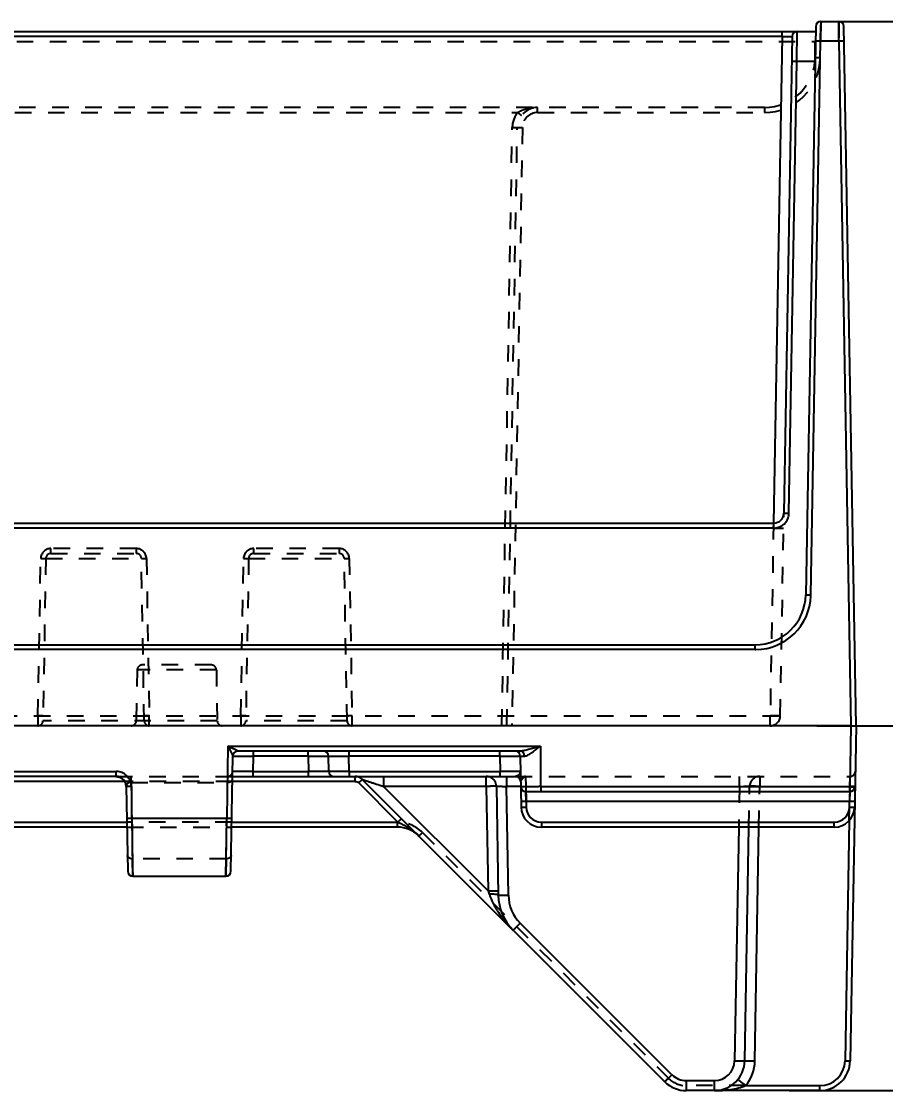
# Model space of a CAD drawing. Header units: millimetres. Extents: x 1803 to 4269, y -6912 to 1836.
# Drawn here: x 3023.4 to 3108.6, y -197.3 to -91.8 of the extents above; entities that cross this region are included whole.
import ezdxf

# ---------------------------------------------------------------- set-up
doc = ezdxf.new("R2010")
doc.units = ezdxf.units.MM
doc.header["$LTSCALE"] = 16.335
doc.header["$PDMODE"] = 3
doc.header["$PDSIZE"] = 0.3125
doc.linetypes.add('HIDDEN', pattern=[0.2, 0.1, -0.1])
doc.layers.get('0').update_dxf_attribs({"linetype": 'CONTINUOUS'})
doc.layers.get('Defpoints').update_dxf_attribs({"linetype": 'CONTINUOUS'})
doc.layers.add('DEFAULT_2', color=8, linetype='HIDDEN')
doc.styles.get("Standard").update_dxf_attribs({"font": 'txt', "width": 0.8})
doc.dimstyles.new('11', dxfattribs={"dimtxt": 8, "dimasz": 8, "dimexe": 0, "dimexo": 0, "dimgap": 0, "dimtad": 0, "dimdsep": 46, "dimtxsty": 'Standard', "dimcen": 0, "dimclrd": 4, "dimclre": 4, "dimclrt": 6, "dimazin": 0, "dimtp": 0.01, "dimtm": 0.01, "dimtfac": 1, "dimtofl": 0, "dimtmove": 0, "dimatfit": 3, "dimfxl": 0, "dimtolj": 1, "dimarcsym": 0})

# ---------------------------------------------------------------- blocks, each defined once
blk = doc.blocks.new('*D0')
at = {"color": 4, "lineweight": -2}
for p, q in [((3101.83, -161.33), (3122.68, -161.33)), ((3122.68, -169.33), (3122.68, -174.25)), ((3122.68, -189.33), (3122.68, -184.91)), ((3099.11, -197.33), (3122.68, -197.33))]:
    blk.add_line(p, q, dxfattribs=at)
at = {"color": 4}
for points in [[(3121.34, -169.33), (3124.01, -169.33), (3122.68, -161.33)], [(3121.34, -189.33), (3124.01, -189.33), (3122.68, -197.33)]]:
    blk.add_solid(points, dxfattribs=at)
at = {"layer": 'Defpoints', "color": 0}
for p in [(3101.83, -161.33), (3099.11, -197.33), (3122.68, -197.33)]:
    blk.add_point(p, dxfattribs=at)
at = {"color": 6, "insert": (3122.68, -179.58), "char_height": 8, "attachment_point": 5, "rotation": 90}
blk.add_mtext('\\A1;36', dxfattribs=at)
blk = doc.blocks.new('*D1')
at = {"color": 4, "lineweight": -2}
for p, q in [((3103.12, -91.83), (3121.58, -91.83)), ((3121.58, -99.83), (3121.58, -113.08)), ((3121.58, -153.33), (3121.58, -132.28)), ((3102.5, -161.33), (3121.58, -161.33))]:
    blk.add_line(p, q, dxfattribs=at)
at = {"color": 4}
for points in [[(3120.25, -99.83), (3122.92, -99.83), (3121.58, -91.83)], [(3120.25, -153.33), (3122.92, -153.33), (3121.58, -161.33)]]:
    blk.add_solid(points, dxfattribs=at)
at = {"layer": 'Defpoints', "color": 0}
for p in [(3103.12, -91.83), (3121.58, -91.83), (3102.5, -161.33)]:
    blk.add_point(p, dxfattribs=at)
at = {"color": 6, "insert": (3121.58, -122.68), "char_height": 8, "attachment_point": 5, "rotation": 90}
blk.add_mtext('\\A1;69.5', dxfattribs=at)

msp = doc.modelspace()

# ---------------------------------------------------------------- linework, layer by layer
at = {"color": 7, "linetype": 'Continuous'}
for p, q in [((2843.226, -92.834), (3101.726, -92.834)), ((3098.413, -93.325), (3098.413, -92.834)), ((3099.87, -95.781), (3099.913, -92.834)), ((3101.735, -92.325), (3100.756, -148.421)), ((3102.235, -91.834), (3102.209, -93.799)), ((3102.235, -91.834), (3104.002, -91.834)), ((3104.027, -93.799), (3104.002, -91.834)), ((3105.706, -161.334), (3104.502, -92.325)), ((3098.413, -93.325), (2847.039, -93.325)), ((3098.413, -93.325), (3097.575, -141.333)), ((3099.413, -93.325), (3098.592, -140.351)), ((3101.256, -148.421), (3102.209, -93.799)), ((3104.027, -93.799), (3102.209, -93.799)), ((3104.027, -93.799), (3105.206, -161.334)), ((3099.092, -140.351), (3099.87, -95.781)), ((3101.675, -95.781), (3099.87, -95.781)), ((2962.34, -141.334), (3097.593, -141.334)), ((3097.593, -141.825), (3097.593, -141.334)), ((3097.593, -141.825), (2962.34, -141.825)), ((3095.757, -153.825), (2849.195, -153.825)), ((2849.196, -153.334), (3095.757, -153.334)), ((3095.757, -153.825), (3095.757, -153.334)), ((3105.206, -161.334), (2710.726, -161.334)), ((3105.206, -161.334), (3105.101, -167.342)), ((3105.706, -161.334), (3105.129, -194.386)), ((3105.206, -161.334), (3105.706, -161.334)), ((3043.778, -163.342), (3043.655, -170.436)), ((3043.778, -163.342), (3074.609, -163.342)), ((3074.609, -163.342), (3074.609, -167.342)), ((3044.063, -175.684), (3044.261, -164.325)), ((3072.604, -163.834), (3044.761, -163.834)), ((3046.261, -164.325), (3046.234, -165.842)), ((3046.261, -163.834), (3046.261, -164.325)), ((3051.691, -164.325), (3046.261, -164.325)), ((3051.691, -164.325), (3051.691, -163.834)), ((3051.691, -164.325), (3051.718, -165.842)), ((3053.718, -165.842), (3053.691, -164.325)), ((3055.691, -163.834), (3055.691, -164.325)), ((3070.591, -164.325), (3055.691, -164.325)), ((3055.717, -165.842), (3055.691, -164.325)), ((3070.591, -164.325), (3070.591, -163.834)), ((3070.591, -164.325), (3070.618, -165.842)), ((3072.591, -164.325), (3072.679, -169.369)), ((2851.798, -165.842), (3032.744, -165.842)), ((3032.743, -166.334), (2851.798, -166.334)), ((3032.713, -166.334), (3033.148, -166.427)), ((3032.743, -166.334), (3032.743, -165.842)), ((3033.148, -166.427), (3033.508, -166.695)), ((3044.226, -166.334), (3072.135, -166.334)), ((3046.234, -165.842), (3051.718, -165.842)), ((3046.234, -165.842), (3046.234, -166.334)), ((3051.718, -166.334), (3051.718, -165.842)), ((3055.717, -165.842), (3070.618, -165.842)), ((3055.717, -165.842), (3055.717, -166.334)), ((3056.312, -166.825), (3056.312, -166.334)), ((3057.019, -166.627), (3086.847, -196.455)), ((3059.105, -166.334), (3059.105, -167.316)), ((3069.243, -167.316), (3069.243, -166.334)), ((3070.618, -166.334), (3070.618, -165.842)), ((3071.243, -166.334), (3071.243, -167.316)), ((3033.584, -166.825), (2871.095, -166.825)), ((3033.508, -166.695), (3033.704, -167.055)), ((3033.743, -167.316), (3033.889, -175.684)), ((3034.27, -167.316), (3034.27, -170.436)), ((3056.312, -166.825), (3044.222, -166.825)), ((3056.665, -166.971), (3060.537, -170.843)), ((3069.243, -167.316), (3059.105, -167.316)), ((3069.424, -177.634), (3059.105, -167.316)), ((3069.243, -167.316), (3069.424, -177.634)), ((3070.243, -167.316), (3070.431, -178.054)), ((3072.644, -167.316), (3071.243, -167.316)), ((3071.431, -178.054), (3071.243, -167.316)), ((3074.609, -167.342), (3105.101, -167.342)), ((3074.643, -167.342), (3074.643, -167.834)), ((3105.101, -167.834), (3105.101, -167.342)), ((3073.144, -167.834), (3105.101, -167.834)), ((3073.169, -168.816), (3073.144, -167.834)), ((3105.101, -167.834), (3105.076, -168.816)), ((3105.076, -168.816), (3073.169, -168.816)), ((3073.169, -168.816), (3073.179, -169.369)), ((3105.066, -169.369), (3105.076, -168.816)), ((2860.701, -170.842), (3033.798, -170.842)), ((3034.27, -170.436), (3043.655, -170.436)), ((3034.298, -170.436), (3034.377, -175.41)), ((3043.563, -176.176), (3043.655, -170.436)), ((3044.147, -170.842), (3060.484, -170.842)), ((3060.484, -171.334), (3060.484, -170.842)), ((3060.537, -170.843), (3060.675, -170.912)), ((3074.679, -170.842), (3103.566, -170.842)), ((3074.679, -170.842), (3074.679, -171.334)), ((3103.566, -171.334), (3103.566, -170.842)), ((3105.044, -170.65), (3104.629, -194.386)), ((3033.813, -171.334), (2711.392, -171.334)), ((3060.484, -171.334), (3044.139, -171.334)), ((3103.566, -171.334), (3074.679, -171.334)), ((3094.139, -171.334), (3093.737, -194.386)), ((3094.736, -194.386), (3095.139, -171.334)), ((3095.736, -194.386), (3096.139, -171.334)), ((3034.377, -175.41), (3034.389, -176.176)), ((3034.389, -176.176), (3043.563, -176.176)), ((3069.424, -177.634), (3069.534, -177.951)), ((3087.555, -195.765), (3072.602, -180.812)), ((3088.969, -196.351), (3091.737, -196.351)), ((3088.969, -196.351), (3088.969, -197.334)), ((3091.737, -197.334), (3091.737, -196.351)), ((3094.838, -196.842), (3102.13, -196.842)), ((3102.13, -197.334), (3102.13, -196.842)), ((3102.13, -197.334), (3088.969, -197.334))]:
    msp.add_line(p, q, dxfattribs=at)
for centre, radius, start, end in [((3099.913, -93.334), 0.5, 90.00004, 179.00318), ((3102.235, -92.334), 0.5, 90.00003, 179.00187), ((3104.002, -92.334), 0.5, 0.99813, 89.99997), ((3097.593, -140.334), 1, 270, 359), ((3097.592, -140.325), 1.5, 292.43085, 336.57044), ((3097.576, -140.321), 1.517, 336.68382, 354.8926), ((3097.612, -140.325), 1.48, 354.92366, 358.9919), ((3097.592, -140.348), 1.477, 270.00675, 273.68238), ((3097.589, -140.309), 1.517, 273.7232, 292.32259), ((3095.757, -148.334), 5, 270, 359), ((3095.756, -148.325), 5.5, 270.78709, 358.11052), ((3095.828, -148.326), 5.429, 358.0975, 358.9996), ((3095.757, -148.408), 5.417, 270.00033, 270.79225), ((3044.761, -164.334), 0.5, 89.99992, 179), ((3053.191, -164.334), 0.5, 1, 90), ((3072.091, -164.334), 0.5, 1, 59.49583), ((3032.743, -167.334), 1, 1, 90), ((3032.743, -167.32), 1.478, 86.35055, 89.99343), ((3032.74, -167.358), 1.516, 67.86083, 86.3115), ((3032.743, -167.342), 1.5, 23.25678, 67.75633), ((3054.218, -165.834), 0.5, 181, 270.00009), ((3056.285, -167.395), 1.064, 60.39875, 74.4669), ((3056.387, -167.259), 0.894, 45.03443, 49.55406), ((3069.243, -167.334), 1, 1, 67.08279), ((3072.135, -166.834), 0.5, 1, 90.00001), ((3032.727, -167.346), 1.517, 5.07239, 23.14182), ((3032.761, -167.343), 1.483, 1.00773, 5.04491), ((3082, -192.31), 35.831, 134.59141, 134.99618), ((3073.144, -167.334), 0.5, 181, 270.00009), ((3105.101, -167.334), 0.5, 270, 359), ((3074.679, -169.334), 2, 181, 270), ((3074.679, -169.342), 1.5, 180.99982, 269.99405), ((3103.566, -169.334), 2, 270, 359), ((3103.566, -169.342), 1.5, 270.00614, 359.00033), ((3060.484, -174.334), 3.492, 89.12848, 89.99983), ((3060.484, -174.334), 3, 45.00014, 90), ((3034.389, -175.676), 0.5, 181, 270), ((3043.563, -175.676), 0.5, 270, 359), ((3069.572, -185.211), 7.261, 87.4872, 90.3031), ((3075.43, -177.966), 5, 181, 225.00001), ((3075.43, -177.984), 4, 180.99754, 225.00159), ((3078.135, -174.619), 9.238, 208.37741, 212.46411), ((3079.132, -173.985), 10.42, 212.46795, 216.40906), ((3079.689, -173.583), 11.106, 216.37097, 217.83917), ((3080.247, -173.139), 11.82, 217.88119, 225.0381), ((3091.737, -194.334), 3, 270, 359), ((3091.737, -194.351), 2, 270.00616, 359.00035), ((3091.737, -194.316), 4, 320.834, 359.00218), ((3102.13, -194.334), 3, 270, 359), ((3102.13, -194.342), 2.5, 270.00816, 358.99977), ((3088.969, -194.351), 2, 224.99731, 270.00179), ((3088.969, -194.334), 3, 225, 270)]:
    msp.add_arc(centre, radius, start, end, dxfattribs=at)
for points, knots in [([(3098.413, -93.325), (3098.478, -93.324), (3098.606, -93.323), (3098.791, -93.322), (3098.962, -93.322), (3099.111, -93.321), (3099.22, -93.321), (3099.291, -93.322), (3099.333, -93.322), (3099.366, -93.323), (3099.392, -93.322), (3099.403, -93.325), (3099.413, -93.323), (3099.413, -93.325)], [0, 0, 0, 0, 0.194991, 0.3825424, 0.5556032, 0.7071226, 0.8307243, 0.8808641, 0.9227293, 0.9559448, 0.9801365, 0.9949341, 1, 1, 1, 1]), ([(3102.209, -93.799), (3102.146, -93.798), (3102.053, -93.796), (3101.935, -93.795), (3101.86, -93.795), (3101.799, -93.795), (3101.757, -93.796), (3101.733, -93.797), (3101.72, -93.797), (3101.714, -93.798), (3101.709, -93.798), (3101.709, -93.799)], [0, 0, 0, 0, 0.3818502, 0.5551343, 0.7065743, 0.8308861, 0.9231221, 0.9561731, 0.9801512, 0.994803, 1, 1, 1, 1]), ([(3104.527, -93.799), (3104.527, -93.798), (3104.522, -93.798), (3104.517, -93.797), (3104.504, -93.797), (3104.48, -93.796), (3104.438, -93.795), (3104.377, -93.795), (3104.302, -93.795), (3104.184, -93.796), (3104.091, -93.798), (3104.027, -93.799)], [0, 0, 0, 0, 0.0051721, 0.0197583, 0.0436506, 0.076615, 0.1687332, 0.2928928, 0.4443157, 0.6178512, 1, 1, 1, 1]), ([(3099.87, -95.781), (3099.807, -95.78), (3099.714, -95.779), (3099.596, -95.778), (3099.521, -95.778), (3099.46, -95.778), (3099.418, -95.778), (3099.394, -95.779), (3099.381, -95.779), (3099.375, -95.781), (3099.37, -95.78), (3099.37, -95.781)], [0, 0, 0, 0, 0.3818502, 0.5551343, 0.7065743, 0.8308861, 0.9231221, 0.9561731, 0.9801512, 0.994803, 1, 1, 1, 1]), ([(3098.592, -140.351), (3098.592, -140.35), (3098.597, -140.351), (3098.603, -140.349), (3098.615, -140.349), (3098.639, -140.348), (3098.682, -140.348), (3098.744, -140.347), (3098.821, -140.348), (3098.939, -140.349), (3099.031, -140.35), (3099.092, -140.351)], [0, 0, 0, 0, 0.0049993, 0.019229, 0.0426689, 0.0751906, 0.1669124, 0.2932404, 0.4511124, 0.629888, 1, 1, 1, 1]), ([(3100.756, -148.421), (3100.756, -148.42), (3100.761, -148.42), (3100.766, -148.419), (3100.779, -148.419), (3100.803, -148.418), (3100.845, -148.418), (3100.908, -148.417), (3100.985, -148.418), (3101.103, -148.419), (3101.194, -148.42), (3101.256, -148.421)], [0, 0, 0, 0, 0.0049991, 0.0192286, 0.042668, 0.0751893, 0.1669107, 0.2932396, 0.4511132, 0.6298895, 1, 1, 1, 1]), ([(3044.761, -163.834), (3044.757, -163.834), (3044.745, -163.825), (3044.718, -163.815), (3044.68, -163.795), (3044.61, -163.762), (3044.509, -163.711), (3044.376, -163.645), (3044.233, -163.573), (3044.033, -163.472), (3043.881, -163.394), (3043.778, -163.342)], [0, 0, 0, 0, 0.0110201, 0.0381847, 0.0784288, 0.1286716, 0.2492461, 0.3873645, 0.5342672, 0.6866414, 1, 1, 1, 1]), ([(3043.778, -163.342), (3043.826, -163.44), (3043.896, -163.585), (3043.99, -163.776), (3044.059, -163.916), (3044.124, -164.05), (3044.176, -164.155), (3044.214, -164.231), (3044.235, -164.276), (3044.253, -164.306), (3044.258, -164.323), (3044.261, -164.326)], [0, 0, 0, 0, 0.2957863, 0.4415108, 0.5842092, 0.7215919, 0.8487934, 0.9053023, 0.9531186, 0.986878, 1, 1, 1, 1]), ([(3074.574, -163.342), (3074.232, -163.452), (3073.727, -163.612), (3073.071, -163.785), (3072.753, -163.834), (3072.604, -163.834)], [0, 0, 0, 0, 0.5290913, 0.780368, 1, 1, 1, 1]), ([(3073.001, -164.321), (3073.059, -164.321), (3073.184, -164.293), (3073.44, -164.178), (3073.77, -163.964), (3074.168, -163.665), (3074.437, -163.451), (3074.574, -163.342)], [0, 0, 0, 0, 0.0929888, 0.2013193, 0.4492881, 0.7200199, 1, 1, 1, 1]), ([(3044.261, -164.325), (3044.261, -164.324), (3044.266, -164.325), (3044.272, -164.324), (3044.285, -164.324), (3044.31, -164.323), (3044.354, -164.323), (3044.419, -164.322), (3044.503, -164.322), (3044.604, -164.322), (3044.72, -164.321), (3044.904, -164.321), (3045.164, -164.322), (3045.506, -164.322), (3045.876, -164.323), (3046.131, -164.324), (3046.261, -164.325)], [0, 0, 0, 0, 0.0012359, 0.004876, 0.0109071, 0.0193082, 0.0431304, 0.0761625, 0.1181632, 0.1686517, 0.2270868, 0.2929277, 0.4443886, 0.617336, 0.8053225, 1, 1, 1, 1]), ([(3051.691, -164.325), (3051.821, -164.324), (3052.076, -164.323), (3052.447, -164.322), (3052.788, -164.322), (3053.048, -164.321), (3053.232, -164.321), (3053.349, -164.322), (3053.449, -164.322), (3053.533, -164.322), (3053.599, -164.323), (3053.643, -164.323), (3053.667, -164.324), (3053.68, -164.324), (3053.686, -164.325), (3053.691, -164.324), (3053.691, -164.325)], [0, 0, 0, 0, 0.1946775, 0.3826641, 0.5556115, 0.7070723, 0.7729132, 0.8313484, 0.8818368, 0.9238375, 0.9568696, 0.9806918, 0.9890929, 0.995124, 0.9987641, 1, 1, 1, 1]), ([(3053.691, -164.325), (3053.691, -164.324), (3053.696, -164.325), (3053.702, -164.324), (3053.715, -164.324), (3053.741, -164.323), (3053.785, -164.323), (3053.851, -164.322), (3053.935, -164.322), (3054.035, -164.322), (3054.151, -164.321), (3054.334, -164.321), (3054.594, -164.322), (3054.935, -164.322), (3055.306, -164.323), (3055.561, -164.324), (3055.691, -164.325)], [0, 0, 0, 0, 0.0012752, 0.0050302, 0.0112277, 0.019822, 0.0440147, 0.077234, 0.1191043, 0.16925, 0.2272952, 0.2928641, 0.444395, 0.6174637, 0.8050166, 1, 1, 1, 1]), ([(3070.591, -164.325), (3070.721, -164.324), (3070.976, -164.323), (3071.347, -164.322), (3071.688, -164.322), (3071.948, -164.321), (3072.132, -164.321), (3072.249, -164.322), (3072.349, -164.322), (3072.433, -164.322), (3072.499, -164.323), (3072.543, -164.323), (3072.567, -164.324), (3072.58, -164.324), (3072.586, -164.325), (3072.591, -164.324), (3072.591, -164.325)], [0, 0, 0, 0, 0.1946775, 0.3826641, 0.5556115, 0.7070723, 0.7729132, 0.8313484, 0.8818368, 0.9238375, 0.9568696, 0.9806918, 0.9890929, 0.995124, 0.9987641, 1, 1, 1, 1]), ([(3072.591, -164.325), (3072.591, -164.323), (3072.606, -164.327), (3072.62, -164.322), (3072.656, -164.324), (3072.701, -164.322), (3072.76, -164.322), (3072.861, -164.322), (3072.943, -164.322), (3073.001, -164.321)], [0, 0, 0, 0, 0.0166551, 0.0658966, 0.1469365, 0.2589461, 0.401092, 0.5725398, 1, 1, 1, 1]), ([(3073.001, -164.321), (3073, -164.26), (3072.976, -164.137), (3072.876, -163.93), (3072.708, -163.834), (3072.604, -163.834)], [0, 0, 0, 0, 0.2704517, 0.5428557, 1, 1, 1, 1]), ([(3046.234, -165.842), (3046.104, -165.843), (3045.849, -165.844), (3045.479, -165.845), (3045.138, -165.846), (3044.878, -165.846), (3044.694, -165.846), (3044.578, -165.846), (3044.478, -165.846), (3044.395, -165.845), (3044.329, -165.845), (3044.284, -165.844), (3044.259, -165.843), (3044.246, -165.844), (3044.24, -165.842), (3044.235, -165.843), (3044.235, -165.842)], [0, 0, 0, 0, 0.1949837, 0.3825366, 0.5556052, 0.707136, 0.7727048, 0.83075, 0.8808957, 0.922766, 0.9559853, 0.980178, 0.9887723, 0.9949698, 0.9987248, 1, 1, 1, 1]), ([(3053.718, -165.842), (3053.718, -165.843), (3053.712, -165.842), (3053.707, -165.844), (3053.693, -165.843), (3053.668, -165.844), (3053.623, -165.845), (3053.557, -165.845), (3053.474, -165.846), (3053.374, -165.846), (3053.258, -165.846), (3053.075, -165.846), (3052.815, -165.846), (3052.473, -165.845), (3052.103, -165.844), (3051.848, -165.843), (3051.718, -165.842)], [0, 0, 0, 0, 0.0012752, 0.0050302, 0.0112277, 0.019822, 0.0440147, 0.0772339, 0.1191042, 0.1692499, 0.2272951, 0.2928641, 0.4443951, 0.6174639, 0.8050167, 1, 1, 1, 1]), ([(3055.717, -165.842), (3055.588, -165.843), (3055.332, -165.844), (3054.962, -165.845), (3054.621, -165.846), (3054.36, -165.846), (3054.177, -165.846), (3054.06, -165.846), (3053.959, -165.846), (3053.876, -165.845), (3053.81, -165.845), (3053.766, -165.844), (3053.741, -165.843), (3053.728, -165.844), (3053.723, -165.842), (3053.718, -165.843), (3053.718, -165.842)], [0, 0, 0, 0, 0.1946775, 0.3826641, 0.5556115, 0.7070723, 0.7729132, 0.8313484, 0.8818368, 0.9238375, 0.9568696, 0.9806918, 0.9890929, 0.995124, 0.9987641, 1, 1, 1, 1]), ([(3057.019, -166.627), (3057.019, -166.626), (3057.012, -166.633), (3057.007, -166.636), (3056.991, -166.651), (3056.963, -166.678), (3056.912, -166.727), (3056.87, -166.769), (3056.845, -166.793)], [0, 0, 0, 0, 0.0137085, 0.0606522, 0.1403486, 0.2521456, 0.5693654, 1, 1, 1, 1]), ([(3057.019, -166.627), (3057.001, -166.618), (3057.165, -166.676), (3057.239, -166.696), (3057.51, -166.787), (3057.777, -166.875), (3058.093, -166.98), (3058.536, -167.127), (3058.876, -167.24), (3059.105, -167.316)], [0, 0, 0, 0, 0.027188, 0.106616, 0.2220677, 0.3605727, 0.5114876, 0.6702854, 1, 1, 1, 1]), ([(3072.618, -165.842), (3072.618, -165.843), (3072.612, -165.842), (3072.607, -165.844), (3072.593, -165.843), (3072.568, -165.844), (3072.523, -165.845), (3072.457, -165.845), (3072.374, -165.846), (3072.274, -165.846), (3072.158, -165.846), (3071.975, -165.846), (3071.715, -165.846), (3071.373, -165.845), (3071.003, -165.844), (3070.748, -165.843), (3070.618, -165.842)], [0, 0, 0, 0, 0.0012751, 0.00503, 0.0112274, 0.0198217, 0.0440144, 0.0772336, 0.1191039, 0.1692496, 0.2272949, 0.2928638, 0.4443948, 0.6174636, 0.8050166, 1, 1, 1, 1]), ([(3072.618, -165.842), (3072.62, -165.963), (3072.497, -166.141), (3072.309, -166.286), (3072.19, -166.334), (3072.135, -166.334)], [0, 0, 0, 0, 0.4984286, 0.7715478, 1, 1, 1, 1]), ([(3034.243, -167.316), (3034.182, -167.317), (3034.09, -167.319), (3033.972, -167.32), (3033.895, -167.32), (3033.833, -167.32), (3033.79, -167.319), (3033.766, -167.318), (3033.754, -167.318), (3033.748, -167.317), (3033.743, -167.317), (3033.743, -167.316)], [0, 0, 0, 0, 0.370112, 0.5488876, 0.7067596, 0.8330876, 0.9248094, 0.9573311, 0.980771, 0.9950007, 1, 1, 1, 1]), ([(3070.243, -167.316), (3070.243, -167.315), (3070.233, -167.315), (3070.222, -167.312), (3070.197, -167.312), (3070.164, -167.311), (3070.122, -167.31), (3070.05, -167.309), (3069.941, -167.309), (3069.792, -167.309), (3069.621, -167.311), (3069.436, -167.313), (3069.308, -167.315), (3069.243, -167.316)], [0, 0, 0, 0, 0.005127, 0.01964, 0.0435044, 0.0765571, 0.1185612, 0.1690396, 0.2932671, 0.4446557, 0.6175171, 0.8054117, 1, 1, 1, 1]), ([(3070.243, -167.316), (3070.243, -167.314), (3070.254, -167.315), (3070.265, -167.312), (3070.291, -167.312), (3070.323, -167.311), (3070.365, -167.31), (3070.437, -167.309), (3070.545, -167.309), (3070.695, -167.309), (3070.865, -167.311), (3071.051, -167.313), (3071.178, -167.315), (3071.243, -167.316)], [0, 0, 0, 0, 0.0052416, 0.0200737, 0.0442703, 0.0774779, 0.1193285, 0.1694498, 0.293009, 0.4444863, 0.6175096, 0.8050305, 1, 1, 1, 1]), ([(3074.643, -167.342), (3074.514, -167.343), (3074.259, -167.344), (3073.888, -167.345), (3073.547, -167.346), (3073.287, -167.346), (3073.103, -167.346), (3072.986, -167.346), (3072.886, -167.346), (3072.802, -167.345), (3072.736, -167.345), (3072.692, -167.344), (3072.667, -167.343), (3072.654, -167.344), (3072.649, -167.342), (3072.644, -167.343), (3072.644, -167.342)], [0, 0, 0, 0, 0.1946775, 0.3826641, 0.5556115, 0.7070723, 0.7729132, 0.8313484, 0.8818368, 0.9238375, 0.9568696, 0.9806918, 0.9890929, 0.995124, 0.9987641, 1, 1, 1, 1]), ([(3105.101, -167.342), (3105.165, -167.344), (3105.257, -167.345), (3105.375, -167.346), (3105.45, -167.346), (3105.511, -167.346), (3105.553, -167.346), (3105.578, -167.345), (3105.591, -167.344), (3105.596, -167.343), (3105.601, -167.343), (3105.601, -167.342)], [0, 0, 0, 0, 0.3818557, 0.5545794, 0.7060477, 0.830523, 0.9231757, 0.9562869, 0.9802373, 0.9948312, 1, 1, 1, 1]), ([(3073.169, -168.816), (3073.108, -168.817), (3073.016, -168.819), (3072.898, -168.82), (3072.821, -168.82), (3072.759, -168.82), (3072.717, -168.819), (3072.692, -168.818), (3072.68, -168.818), (3072.674, -168.817), (3072.669, -168.817), (3072.669, -168.816)], [0, 0, 0, 0, 0.3701126, 0.5488878, 0.7067591, 0.8330869, 0.9248093, 0.9573314, 0.9807714, 0.9950012, 1, 1, 1, 1]), ([(3072.679, -169.369), (3072.679, -169.369), (3072.684, -169.369), (3072.69, -169.371), (3072.703, -169.371), (3072.727, -169.372), (3072.769, -169.372), (3072.83, -169.372), (3072.905, -169.372), (3073.023, -169.371), (3073.115, -169.37), (3073.179, -169.369)], [0, 0, 0, 0, 0.0051721, 0.0197583, 0.0436506, 0.0766151, 0.1687332, 0.2928928, 0.4443157, 0.6178512, 1, 1, 1, 1]), ([(3105.066, -169.369), (3105.13, -169.37), (3105.222, -169.371), (3105.34, -169.372), (3105.415, -169.372), (3105.476, -169.372), (3105.518, -169.372), (3105.542, -169.371), (3105.555, -169.371), (3105.561, -169.369), (3105.566, -169.369), (3105.566, -169.369)], [0, 0, 0, 0, 0.3818502, 0.5551343, 0.7065743, 0.8308861, 0.9231221, 0.9561731, 0.9801512, 0.994803, 1, 1, 1, 1]), ([(3105.576, -168.816), (3105.576, -168.817), (3105.571, -168.817), (3105.565, -168.818), (3105.553, -168.818), (3105.529, -168.819), (3105.486, -168.82), (3105.424, -168.82), (3105.347, -168.82), (3105.229, -168.819), (3105.137, -168.817), (3105.076, -168.816)], [0, 0, 0, 0, 0.0049988, 0.0192286, 0.0426686, 0.0751907, 0.1669131, 0.2932409, 0.4511122, 0.6298874, 1, 1, 1, 1]), ([(3033.798, -170.436), (3033.798, -170.437), (3033.803, -170.436), (3033.808, -170.438), (3033.821, -170.438), (3033.845, -170.439), (3033.887, -170.439), (3033.949, -170.439), (3034.023, -170.439), (3034.141, -170.438), (3034.234, -170.437), (3034.298, -170.436)], [0, 0, 0, 0, 0.0051721, 0.0197583, 0.0436506, 0.0766151, 0.1687332, 0.2928928, 0.4443157, 0.6178512, 1, 1, 1, 1]), ([(3043.655, -170.436), (3043.718, -170.437), (3043.811, -170.438), (3043.929, -170.439), (3044.004, -170.439), (3044.065, -170.439), (3044.107, -170.439), (3044.131, -170.438), (3044.144, -170.438), (3044.15, -170.436), (3044.155, -170.437), (3044.155, -170.436)], [0, 0, 0, 0, 0.3818502, 0.5551343, 0.7065743, 0.8308861, 0.9231221, 0.9561731, 0.9801512, 0.994803, 1, 1, 1, 1]), ([(3060.537, -170.843), (3060.581, -170.799), (3060.645, -170.735), (3060.729, -170.653), (3060.784, -170.598), (3060.826, -170.558), (3060.863, -170.521), (3060.875, -170.513), (3060.891, -170.495), (3060.89, -170.498)], [0, 0, 0, 0, 0.3744992, 0.5544904, 0.7126993, 0.8385491, 0.9291432, 0.9833223, 1, 1, 1, 1]), ([(3060.675, -170.912), (3060.722, -170.936), (3060.915, -171.034), (3061.107, -171.136), (3061.251, -171.216)], [0, 0, 0, 0, 0.2431953, 1, 1, 1, 1]), ([(3061.251, -171.216), (3061.37, -171.283), (3061.854, -171.567), (3062.305, -171.912), (3062.605, -172.212)], [0, 0, 0, 0, 0.2438423, 1, 1, 1, 1]), ([(3069.424, -177.634), (3069.546, -177.632), (3069.729, -177.63), (3069.964, -177.628), (3070.12, -177.627), (3070.234, -177.627), (3070.308, -177.628), (3070.35, -177.629), (3070.381, -177.63), (3070.405, -177.631), (3070.415, -177.633), (3070.423, -177.633), (3070.423, -177.634)], [0, 0, 0, 0, 0.3679038, 0.5468593, 0.7067249, 0.8362408, 0.8876405, 0.9293403, 0.9609422, 0.9828337, 0.9956122, 1, 1, 1, 1]), ([(3069.534, -177.951), (3069.565, -178.041), (3069.702, -178.403), (3069.869, -178.754), (3070.007, -179.01)], [0, 0, 0, 0, 0.246815, 1, 1, 1, 1]), ([(3070.431, -178.054), (3070.431, -178.048), (3070.418, -178.034), (3070.37, -178.013), (3070.266, -177.989), (3070.098, -177.969), (3069.965, -177.961), (3069.891, -177.958)], [0, 0, 0, 0, 0.031925, 0.088234, 0.2866076, 0.5979146, 1, 1, 1, 1]), ([(3070.431, -178.054), (3070.431, -178.055), (3070.441, -178.055), (3070.452, -178.058), (3070.477, -178.058), (3070.51, -178.059), (3070.552, -178.06), (3070.624, -178.061), (3070.733, -178.061), (3070.882, -178.061), (3071.053, -178.059), (3071.238, -178.057), (3071.366, -178.055), (3071.431, -178.054)], [0, 0, 0, 0, 0.0051336, 0.019641, 0.0434911, 0.0765252, 0.1185004, 0.1689406, 0.2931131, 0.4444842, 0.6173943, 0.8053772, 1, 1, 1, 1]), ([(3071.018, -180.318), (3071.006, -180.297), (3070.939, -180.212), (3070.827, -180.179), (3070.746, -180.169)], [0, 0, 0, 0, 0.2280078, 1, 1, 1, 1]), ([(3072.602, -180.812), (3072.556, -180.858), (3072.467, -180.947), (3072.337, -181.076), (3072.217, -181.195), (3072.111, -181.298), (3072.034, -181.373), (3071.983, -181.422), (3071.953, -181.451), (3071.929, -181.472), (3071.911, -181.49), (3071.902, -181.495), (3071.896, -181.503), (3071.894, -181.502)], [0, 0, 0, 0, 0.1952719, 0.3834316, 0.5562754, 0.7074995, 0.8315446, 0.881933, 0.9238355, 0.9567902, 0.9805743, 0.9950134, 1, 1, 1, 1]), ([(3093.737, -194.386), (3093.802, -194.387), (3093.929, -194.389), (3094.114, -194.391), (3094.285, -194.393), (3094.434, -194.393), (3094.543, -194.393), (3094.615, -194.392), (3094.657, -194.392), (3094.69, -194.39), (3094.715, -194.39), (3094.727, -194.387), (3094.736, -194.388), (3094.736, -194.386)], [0, 0, 0, 0, 0.1945737, 0.3824154, 0.5552163, 0.7065772, 0.83085, 0.8813624, 0.9233839, 0.9564462, 0.9803263, 0.9948572, 1, 1, 1, 1]), ([(3094.736, -194.386), (3094.737, -194.385), (3094.745, -194.385), (3094.755, -194.382), (3094.779, -194.382), (3094.81, -194.381), (3094.852, -194.38), (3094.926, -194.379), (3095.04, -194.379), (3095.196, -194.379), (3095.431, -194.381), (3095.614, -194.384), (3095.736, -194.386)], [0, 0, 0, 0, 0.0043878, 0.0171663, 0.0390578, 0.0706597, 0.1123596, 0.1637592, 0.2932751, 0.4531407, 0.6320962, 1, 1, 1, 1]), ([(3104.629, -194.386), (3104.693, -194.387), (3104.785, -194.388), (3104.903, -194.389), (3104.978, -194.39), (3105.039, -194.39), (3105.081, -194.389), (3105.106, -194.388), (3105.119, -194.388), (3105.124, -194.387), (3105.129, -194.387), (3105.129, -194.386)], [0, 0, 0, 0, 0.3818502, 0.5551343, 0.7065743, 0.8308861, 0.9231221, 0.9561731, 0.9801512, 0.994803, 1, 1, 1, 1]), ([(3086.847, -196.455), (3086.849, -196.456), (3086.855, -196.448), (3086.865, -196.443), (3086.882, -196.425), (3086.906, -196.404), (3086.936, -196.375), (3086.987, -196.326), (3087.064, -196.251), (3087.169, -196.148), (3087.29, -196.029), (3087.42, -195.9), (3087.509, -195.811), (3087.555, -195.765)], [0, 0, 0, 0, 0.0049776, 0.019394, 0.0431493, 0.0760767, 0.1179345, 0.1682529, 0.2922009, 0.4434348, 0.6163843, 0.8046807, 1, 1, 1, 1]), ([(3094.063, -196.228), (3094.064, -196.227), (3094.07, -196.233), (3094.079, -196.237), (3094.098, -196.252), (3094.122, -196.27), (3094.155, -196.295), (3094.213, -196.34), (3094.301, -196.41), (3094.422, -196.506), (3094.557, -196.614), (3094.697, -196.728), (3094.792, -196.804), (3094.838, -196.842)], [0, 0, 0, 0, 0.0042754, 0.0170043, 0.038844, 0.0703736, 0.1119711, 0.1632442, 0.2924733, 0.4520913, 0.6310071, 0.817193, 1, 1, 1, 1]), ([(3091.737, -197.334), (3092.274, -197.334), (3093.077, -197.282), (3094.112, -197.088), (3094.606, -196.937), (3094.838, -196.842)], [0, 0, 0, 0, 0.5106449, 0.7616595, 1, 1, 1, 1])]:
    msp.add_open_spline(points, degree=3, knots=knots, dxfattribs=at)
for points in [[(3056.967, -166.579), (3056.919, -166.537), (3056.866, -166.501), (3056.811, -166.47)], [(3056.312, -166.825), (3056.44, -166.825), (3056.575, -166.881), (3056.665, -166.971)]]:
    msp.add_open_spline(points, degree=3, dxfattribs=at)
at = {"layer": 'DEFAULT_2', "color": 8, "linetype": 'HIDDEN'}
for p, q in [((3102.209, -93.799), (3102.235, -91.834)), ((3104.002, -91.834), (3104.027, -93.799)), ((2843.257, -93.816), (3101.695, -93.816)), ((3101.695, -95.421), (3101.695, -93.816)), ((3096.682, -100.334), (2848.271, -100.334)), ((3003.163, -100.825), (3072.323, -100.825)), ((3074.31, -100.825), (3074.31, -100.334)), ((3074.31, -100.825), (3096.682, -100.825)), ((3096.682, -100.334), (3096.682, -100.825)), ((3070.78, -161.334), (3071.81, -102.299)), ((3071.28, -161.334), (3072.31, -102.299)), ((3072.81, -102.299), (3071.78, -161.334)), ((3097.575, -141.333), (3097.243, -160.351)), ((3097.567, -141.825), (3097.593, -141.334)), ((3098.243, -160.351), (3098.592, -140.351)), ((3034.738, -143.842), (3026.314, -143.842)), ((3026.314, -144.334), (3026.314, -143.842)), ((3026.314, -144.334), (3034.738, -144.334)), ((3034.738, -143.842), (3034.738, -144.334)), ((3054.738, -143.842), (3046.314, -143.842)), ((3046.314, -144.334), (3046.314, -143.842)), ((3046.314, -144.334), (3054.738, -144.334)), ((3054.738, -143.842), (3054.738, -144.334)), ((3025.043, -160.351), (3025.314, -144.825)), ((3025.814, -144.825), (3025.535, -160.842)), ((3025.814, -144.825), (3035.238, -144.825)), ((3035.518, -160.842), (3035.238, -144.825)), ((3035.738, -144.825), (3036.009, -160.351)), ((3045.043, -160.351), (3045.314, -144.825)), ((3045.814, -144.825), (3045.535, -160.842)), ((3045.814, -144.825), (3055.238, -144.825)), ((3055.518, -160.842), (3055.238, -144.825)), ((3055.738, -144.825), (3056.009, -160.351)), ((3034.822, -155.825), (3034.735, -160.842)), ((3042.63, -155.825), (3034.822, -155.825)), ((3042.129, -155.334), (3035.324, -155.334)), ((3042.63, -155.825), (3042.718, -160.842)), ((2848.209, -160.351), (3097.243, -160.351)), ((3025.043, -160.351), (3025.035, -161.334)), ((3036.018, -161.334), (3036.009, -160.351)), ((3045.043, -160.351), (3045.035, -161.334)), ((3056.018, -161.334), (3056.009, -160.351)), ((3097.243, -161.334), (3097.243, -160.351)), ((3042.718, -160.842), (3025.535, -160.842)), ((3055.518, -160.842), (3045.535, -160.842)), ((3105.206, -161.334), (3105.706, -161.334)), ((3032.743, -166.334), (3044.226, -166.334)), ((3034.23, -166.919), (3034.23, -166.334)), ((3072.135, -166.334), (3105.128, -166.334)), ((3073.117, -166.334), (3073.143, -167.316)), ((3094.209, -167.316), (3094.209, -166.334)), ((3096.209, -166.334), (3096.209, -167.316)), ((3105.102, -167.316), (3105.128, -166.334)), ((3044.222, -166.825), (3033.584, -166.825)), ((3033.704, -167.055), (3033.743, -167.316)), ((3034.23, -166.919), (3043.722, -166.919)), ((3034.23, -166.919), (3034.362, -174.465)), ((3072.644, -167.316), (3105.102, -167.316)), ((3073.143, -167.316), (3073.169, -168.816)), ((3094.209, -167.316), (3094.139, -171.334)), ((3095.139, -171.334), (3095.209, -167.316)), ((3096.139, -171.334), (3096.209, -167.316)), ((3105.101, -167.342), (3105.076, -168.816)), ((3105.044, -170.65), (3105.066, -169.369)), ((3044.147, -170.842), (3033.798, -170.842)), ((3043.59, -174.465), (3043.655, -170.436)), ((3033.813, -171.334), (3044.139, -171.334)), ((3062.958, -171.868), (3087.201, -196.11)), ((3043.59, -174.465), (3034.362, -174.465)), ((3034.389, -176.176), (3034.362, -174.465)), ((3043.59, -174.465), (3043.563, -176.176)), ((3094.838, -196.842), (3088.969, -196.842))]:
    msp.add_line(p, q, dxfattribs=at)
for centre, radius, start, end in [((3096.681, -95.325), 5.5, 270.00685, 359.00118), ((3096.682, -95.334), 5, 270, 359), ((3074.31, -102.342), 2.5, 142.62684, 179.00197), ((3074.31, -102.334), 2, 90, 179), ((3074.31, -102.325), 1.5, 90.00595, 179.00018), ((3026.314, -144.842), 1, 90.00263, 179.00327), ((3026.314, -144.834), 0.5, 90, 179), ((3034.738, -144.842), 1, 0.99711, 89.99652), ((3034.738, -144.834), 0.5, 1, 90), ((3046.314, -144.842), 1, 90.00263, 179.00327), ((3046.314, -144.834), 0.5, 90, 179), ((3054.738, -144.842), 1, 0.99711, 89.99652), ((3054.738, -144.834), 0.5, 1, 90), ((3035.322, -155.834), 0.5, 90, 179), ((3042.13, -155.834), 0.5, 1, 90), ((3097.243, -160.334), 1, 270, 359), ((3025.035, -160.834), 0.5, 270, 359), ((3034.235, -160.834), 0.5, 270, 359), ((3036.018, -160.834), 0.5, 181, 270), ((3043.218, -160.834), 0.5, 181, 270), ((3045.035, -160.834), 0.5, 270, 359), ((3056.018, -160.834), 0.5, 181, 270), ((3072.091, -164.334), 0.5, 59.49583, 90.00009), ((3043.735, -165.834), 0.5, 270, 359), ((3069.243, -167.334), 1, 67.08279, 90), ((3096.209, -167.334), 1, 90, 179), ((3105.128, -165.834), 0.5, 270, 359), ((3060.484, -174.342), 3.5, 44.99637, 89.12848), ((3088.969, -194.343), 2.5, 224.99731, 270.00179)]:
    msp.add_arc(centre, radius, start, end, dxfattribs=at)
for points, knots in [([(3102.181, -95.421), (3102.119, -95.42), (3102.028, -95.419), (3101.91, -95.418), (3101.833, -95.417), (3101.77, -95.418), (3101.728, -95.418), (3101.704, -95.419), (3101.691, -95.419), (3101.686, -95.42), (3101.681, -95.42), (3101.681, -95.421)], [0, 0, 0, 0, 0.3701103, 0.5488867, 0.7067605, 0.8330896, 0.9248109, 0.9573321, 0.9807715, 0.9950009, 1, 1, 1, 1]), ([(3072.323, -100.825), (3072.463, -100.733), (3072.773, -100.583), (3073.436, -100.387), (3073.962, -100.334), (3074.31, -100.334)], [0, 0, 0, 0, 0.2423312, 0.4952383, 1, 1, 1, 1]), ([(3072.721, -101.12), (3072.72, -101.12), (3072.717, -101.117), (3072.711, -101.115), (3072.702, -101.108), (3072.682, -101.094), (3072.648, -101.07), (3072.599, -101.033), (3072.538, -100.987), (3072.444, -100.917), (3072.372, -100.862), (3072.323, -100.825)], [0, 0, 0, 0, 0.0048747, 0.0189765, 0.0422549, 0.0745887, 0.165904, 0.291872, 0.4495418, 0.6283947, 1, 1, 1, 1]), ([(3071.81, -102.299), (3071.872, -102.3), (3071.964, -102.301), (3072.081, -102.302), (3072.159, -102.303), (3072.221, -102.302), (3072.263, -102.302), (3072.287, -102.301), (3072.3, -102.301), (3072.305, -102.299), (3072.31, -102.3), (3072.31, -102.299)], [0, 0, 0, 0, 0.3701125, 0.5488878, 0.7067594, 0.833087, 0.9248089, 0.9573308, 0.9807708, 0.9950007, 1, 1, 1, 1]), ([(3072.31, -102.299), (3072.31, -102.298), (3072.315, -102.298), (3072.321, -102.297), (3072.334, -102.297), (3072.358, -102.296), (3072.4, -102.295), (3072.461, -102.295), (3072.536, -102.295), (3072.654, -102.296), (3072.747, -102.298), (3072.81, -102.299)], [0, 0, 0, 0, 0.0051721, 0.0197583, 0.0436506, 0.0766151, 0.1687332, 0.2928928, 0.4443157, 0.6178512, 1, 1, 1, 1]), ([(3097.567, -141.825), (3097.689, -141.827), (3097.872, -141.83), (3098.107, -141.832), (3098.264, -141.832), (3098.377, -141.832), (3098.451, -141.831), (3098.493, -141.83), (3098.524, -141.829), (3098.548, -141.829), (3098.558, -141.826), (3098.567, -141.826), (3098.567, -141.825)], [0, 0, 0, 0, 0.3679038, 0.5468593, 0.7067249, 0.8362409, 0.8876405, 0.9293403, 0.9609422, 0.9828337, 0.9956122, 1, 1, 1, 1]), ([(3025.314, -144.825), (3025.376, -144.826), (3025.468, -144.827), (3025.585, -144.828), (3025.663, -144.829), (3025.725, -144.828), (3025.767, -144.828), (3025.791, -144.827), (3025.804, -144.827), (3025.809, -144.826), (3025.814, -144.826), (3025.814, -144.825)], [0, 0, 0, 0, 0.3701121, 0.5488876, 0.7067595, 0.8330874, 0.9248092, 0.957331, 0.9807709, 0.9950007, 1, 1, 1, 1]), ([(3035.238, -144.825), (3035.238, -144.826), (3035.243, -144.826), (3035.248, -144.827), (3035.261, -144.827), (3035.285, -144.828), (3035.327, -144.828), (3035.39, -144.829), (3035.467, -144.828), (3035.585, -144.827), (3035.676, -144.826), (3035.738, -144.825)], [0, 0, 0, 0, 0.0049993, 0.0192291, 0.0426691, 0.0751908, 0.1669126, 0.2932405, 0.4511123, 0.6298878, 1, 1, 1, 1]), ([(3045.314, -144.825), (3045.376, -144.826), (3045.468, -144.827), (3045.585, -144.828), (3045.663, -144.829), (3045.725, -144.828), (3045.767, -144.828), (3045.791, -144.827), (3045.804, -144.827), (3045.809, -144.826), (3045.814, -144.826), (3045.814, -144.825)], [0, 0, 0, 0, 0.3701121, 0.5488876, 0.7067595, 0.8330874, 0.9248092, 0.957331, 0.9807709, 0.9950007, 1, 1, 1, 1]), ([(3055.238, -144.825), (3055.238, -144.826), (3055.243, -144.826), (3055.248, -144.827), (3055.261, -144.827), (3055.285, -144.828), (3055.327, -144.828), (3055.39, -144.829), (3055.467, -144.828), (3055.585, -144.827), (3055.676, -144.826), (3055.738, -144.825)], [0, 0, 0, 0, 0.0049993, 0.0192291, 0.0426691, 0.0751908, 0.1669126, 0.2932405, 0.4511123, 0.6298878, 1, 1, 1, 1]), ([(3025.543, -160.351), (3025.543, -160.352), (3025.538, -160.352), (3025.533, -160.353), (3025.52, -160.353), (3025.496, -160.354), (3025.454, -160.355), (3025.392, -160.355), (3025.314, -160.355), (3025.197, -160.354), (3025.105, -160.352), (3025.043, -160.351)], [0, 0, 0, 0, 0.0049993, 0.0192292, 0.0426693, 0.0751911, 0.166913, 0.2932407, 0.4511122, 0.6298875, 1, 1, 1, 1]), ([(3036.009, -160.351), (3035.947, -160.352), (3035.856, -160.354), (3035.738, -160.355), (3035.661, -160.355), (3035.598, -160.355), (3035.556, -160.354), (3035.532, -160.353), (3035.519, -160.353), (3035.514, -160.352), (3035.509, -160.352), (3035.509, -160.351)], [0, 0, 0, 0, 0.3701125, 0.5488878, 0.7067593, 0.833087, 0.9248089, 0.9573307, 0.9807708, 0.9950007, 1, 1, 1, 1]), ([(3045.543, -160.351), (3045.543, -160.352), (3045.538, -160.352), (3045.533, -160.353), (3045.52, -160.353), (3045.496, -160.354), (3045.454, -160.355), (3045.392, -160.355), (3045.314, -160.355), (3045.197, -160.354), (3045.105, -160.352), (3045.043, -160.351)], [0, 0, 0, 0, 0.0049993, 0.0192292, 0.0426693, 0.0751911, 0.166913, 0.2932407, 0.4511122, 0.6298875, 1, 1, 1, 1]), ([(3056.009, -160.351), (3055.947, -160.352), (3055.856, -160.354), (3055.738, -160.355), (3055.661, -160.355), (3055.598, -160.355), (3055.556, -160.354), (3055.532, -160.353), (3055.519, -160.353), (3055.514, -160.352), (3055.509, -160.352), (3055.509, -160.351)], [0, 0, 0, 0, 0.3701125, 0.5488878, 0.7067593, 0.833087, 0.9248089, 0.9573307, 0.9807708, 0.9950007, 1, 1, 1, 1]), ([(3098.243, -160.351), (3098.243, -160.353), (3098.233, -160.352), (3098.222, -160.355), (3098.197, -160.355), (3098.164, -160.357), (3098.122, -160.357), (3098.05, -160.358), (3097.941, -160.359), (3097.792, -160.358), (3097.621, -160.357), (3097.436, -160.354), (3097.308, -160.352), (3097.243, -160.351)], [0, 0, 0, 0, 0.0051356, 0.0196489, 0.043509, 0.0765567, 0.1185583, 0.1690367, 0.2932668, 0.4446561, 0.6175169, 0.8054115, 1, 1, 1, 1]), ([(3097.243, -160.351), (3097.308, -160.352), (3097.436, -160.354), (3097.621, -160.357), (3097.792, -160.358), (3097.941, -160.359), (3098.05, -160.358), (3098.122, -160.357), (3098.164, -160.357), (3098.197, -160.355), (3098.222, -160.355), (3098.233, -160.352), (3098.243, -160.353), (3098.243, -160.351)], [0, 0, 0, 0, 0.1945885, 0.3824831, 0.5553439, 0.7067332, 0.8309634, 0.8814417, 0.9234433, 0.9564911, 0.9803511, 0.9948644, 1, 1, 1, 1]), ([(3043.722, -166.919), (3043.784, -166.92), (3043.907, -166.902), (3044.111, -166.822), (3044.22, -166.67), (3044.222, -166.575)], [0, 0, 0, 0, 0.2826677, 0.5621092, 1, 1, 1, 1]), ([(3073.117, -166.334), (3073.058, -166.334), (3072.933, -166.412), (3072.809, -166.561), (3072.704, -166.686), (3072.648, -166.772), (3072.634, -166.809), (3072.635, -166.825)], [0, 0, 0, 0, 0.2512229, 0.5654636, 0.8385474, 0.9337873, 1, 1, 1, 1]), ([(3034.23, -166.919), (3034.172, -166.917), (3034.052, -166.934), (3033.925, -167.012), (3033.838, -167.087), (3033.784, -167.146), (3033.744, -167.223), (3033.743, -167.282), (3033.743, -167.316)], [0, 0, 0, 0, 0.2518762, 0.5096957, 0.6349107, 0.7484481, 0.8535468, 1, 1, 1, 1]), ([(3072.643, -167.316), (3072.643, -167.317), (3072.648, -167.317), (3072.654, -167.318), (3072.666, -167.318), (3072.69, -167.319), (3072.733, -167.32), (3072.795, -167.32), (3072.872, -167.32), (3072.99, -167.319), (3073.082, -167.317), (3073.143, -167.316)], [0, 0, 0, 0, 0.0049993, 0.0192292, 0.0426692, 0.0751911, 0.1669129, 0.2932406, 0.4511121, 0.6298874, 1, 1, 1, 1]), ([(3094.209, -167.316), (3094.274, -167.315), (3094.402, -167.313), (3094.587, -167.311), (3094.758, -167.309), (3094.907, -167.309), (3095.015, -167.309), (3095.087, -167.31), (3095.129, -167.311), (3095.161, -167.312), (3095.187, -167.312), (3095.199, -167.315), (3095.209, -167.314), (3095.209, -167.316)], [0, 0, 0, 0, 0.1949695, 0.3824904, 0.5555137, 0.706991, 0.8305502, 0.8806715, 0.9225221, 0.9557297, 0.9799263, 0.9947584, 1, 1, 1, 1]), ([(3096.209, -167.316), (3096.144, -167.315), (3096.016, -167.313), (3095.831, -167.311), (3095.661, -167.309), (3095.511, -167.309), (3095.402, -167.309), (3095.33, -167.31), (3095.288, -167.311), (3095.256, -167.312), (3095.23, -167.312), (3095.219, -167.315), (3095.209, -167.315), (3095.209, -167.316)], [0, 0, 0, 0, 0.1945885, 0.3824831, 0.5553439, 0.7067332, 0.8309634, 0.8814417, 0.9234433, 0.9564911, 0.9803511, 0.9948644, 1, 1, 1, 1]), ([(3105.602, -167.316), (3105.602, -167.317), (3105.597, -167.317), (3105.591, -167.318), (3105.579, -167.318), (3105.555, -167.319), (3105.513, -167.32), (3105.45, -167.32), (3105.373, -167.32), (3105.255, -167.319), (3105.163, -167.317), (3105.102, -167.316)], [0, 0, 0, 0, 0.0049988, 0.0192286, 0.0426687, 0.0751907, 0.1669131, 0.2932409, 0.4511122, 0.6298875, 1, 1, 1, 1]), ([(3062.605, -172.212), (3062.605, -172.213), (3062.608, -172.209), (3062.613, -172.206), (3062.622, -172.198), (3062.64, -172.182), (3062.669, -172.153), (3062.714, -172.11), (3062.768, -172.056), (3062.851, -171.975), (3062.915, -171.911), (3062.958, -171.868)], [0, 0, 0, 0, 0.0048605, 0.0190017, 0.0423471, 0.0747637, 0.1662513, 0.2923359, 0.4500082, 0.6287631, 1, 1, 1, 1]), ([(3034.362, -174.465), (3034.298, -174.465), (3034.174, -174.45), (3034.011, -174.379), (3033.895, -174.265), (3033.863, -174.166), (3033.862, -174.12)], [0, 0, 0, 0, 0.2876363, 0.5550636, 0.790397, 1, 1, 1, 1]), ([(3044.09, -174.12), (3044.089, -174.166), (3044.058, -174.265), (3043.941, -174.378), (3043.778, -174.449), (3043.654, -174.465), (3043.59, -174.465)], [0, 0, 0, 0, 0.2093993, 0.4445061, 0.7121395, 1, 1, 1, 1]), ([(3087.201, -196.11), (3087.156, -196.155), (3087.092, -196.219), (3087.009, -196.301), (3086.956, -196.353), (3086.913, -196.395), (3086.883, -196.424), (3086.865, -196.44), (3086.856, -196.449), (3086.851, -196.452), (3086.848, -196.456), (3086.847, -196.455)], [0, 0, 0, 0, 0.3828722, 0.5561968, 0.7074978, 0.8315799, 0.9235771, 0.9565197, 0.9803996, 0.9949576, 1, 1, 1, 1])]:
    msp.add_open_spline(points, degree=3, knots=knots, dxfattribs=at)
msp.add_open_spline([(3056.57, -166.37), (3056.486, -166.346), (3056.399, -166.334), (3056.312, -166.334)], degree=3, dxfattribs=at)

# ---------------------------------------------------------------- dimensions: what is measured, and where the dimension line sits
for base, p1, p2, picture, middle in [((3121.583, -91.834), (3102.498, -161.334), (3103.118, -91.834), '*D1', (3121.583, -122.685)), ((3122.676, -197.334), (3101.834, -161.334), (3099.106, -197.334), '*D0', (3122.676, -179.581))]:
    dim = msp.add_linear_dim(base=base, p1=p1, p2=p2, angle=90, dimstyle='11')
    dim.commit()
    dim.dimension.update_dxf_attribs({"geometry": picture, "text_midpoint": middle, "dimtype": 160})

doc.saveas('drawing.dxf')
